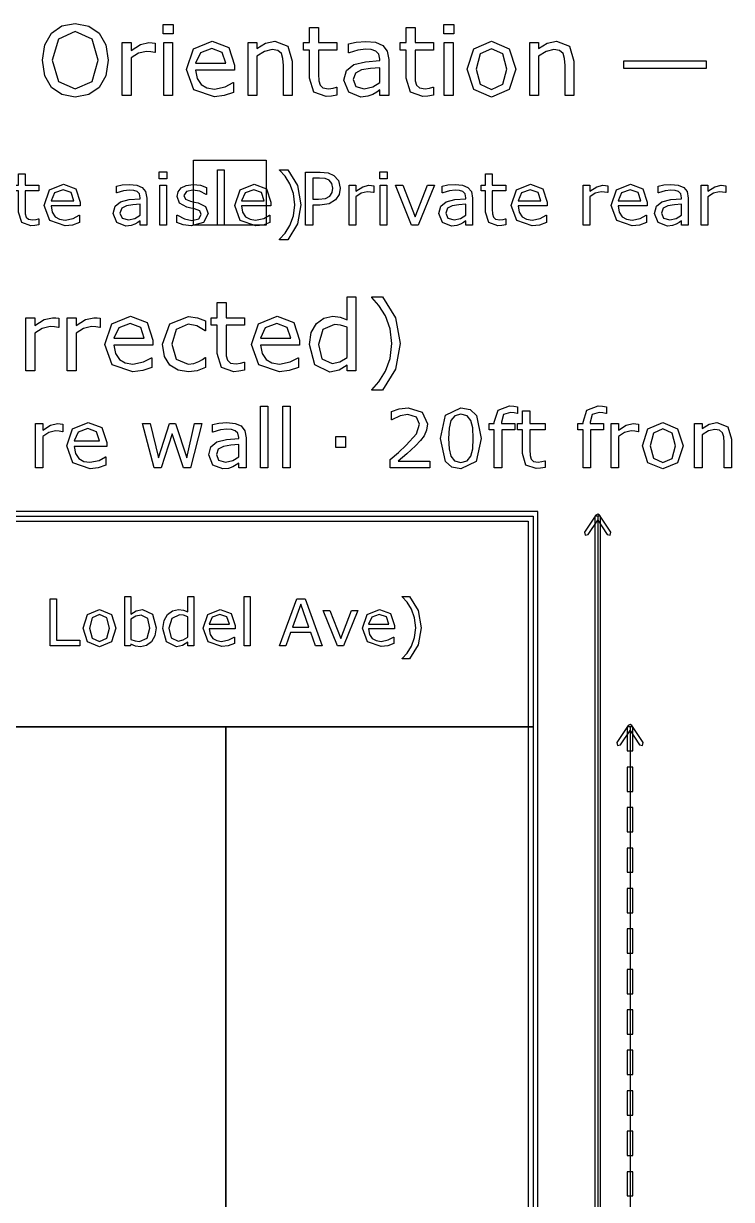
# Model space of a CAD drawing. Header units: inches. Extents: x -33163 to 19162, y -8858 to 30669.
# Drawn here: x 5540 to 6359, y 29156 to 30516 of the extents above; entities that cross this region are included whole.
import ezdxf

# ---------------------------------------------------------------- set-up
doc = ezdxf.new("R2010")
doc.units = ezdxf.units.IN
doc.layers.add('Layer 1', color=7, linetype='Continuous')
doc.layers.add('SOLID-2', color=253, linetype='Continuous')

# ---------------------------------------------------------------- blocks, each defined once
blk = doc.blocks.new('A$C0f725650')
at = {"layer": 'Layer 1', "color": 7}
for points in [[(67.327589, 292.026252), (67.543079, 291.64643), (67.619043, 291.136385), (67.541528, 290.624788), (67.327589, 290.249618), (66.989624, 290.013974), (66.546241, 289.934909), (66.102858, 290.015524), (65.764896, 290.249618), (65.549404, 290.626339), (65.47499, 291.136385), (65.549404, 291.641779), (65.766446, 292.026252), (66.104409, 292.258795), (66.546241, 292.33941), (66.991175, 292.257245), (67.327589, 292.026252), (67.327589, 292.026252)], [(69.750693, 292.004547), (69.422031, 292.004547), (69.422031, 292.306854), (69.750693, 292.306854), (69.750693, 292.004547)], [(78.931517, 292.004547), (78.602855, 292.004547), (78.602855, 292.306854), (78.931517, 292.306854), (78.931517, 292.004547)], [(67.299684, 291.136385), (67.098146, 291.829365), (66.547792, 292.074311), (65.994337, 291.829365), (65.794352, 291.136385), (65.998988, 290.440304), (66.547792, 290.200009), (67.095045, 290.440304), (67.299684, 291.136385), (67.299684, 291.136385)], [(75.108499, 289.99847), (74.928665, 289.962813), (74.756582, 289.948862), (74.353506, 290.091488), (74.215531, 290.548824), (74.215531, 291.469697), (74.018645, 291.469697), (74.018645, 291.714643), (74.215531, 291.714643), (74.215531, 292.212286), (74.506985, 292.212286), (74.506985, 291.714643), (75.108499, 291.714643), (75.108499, 291.469697), (74.506985, 291.469697), (74.506985, 290.680599), (74.513177, 290.466659), (74.556584, 290.324032), (74.649604, 290.232565), (74.832536, 290.20466), (74.981364, 290.224813), (75.092987, 290.26047), (75.108491, 290.26047), (75.108499, 289.99847)], [(78.266443, 289.998471), (78.086608, 289.962814), (77.914526, 289.948863), (77.51145, 290.091489), (77.373475, 290.548825), (77.373475, 291.469697), (77.176588, 291.469697), (77.176588, 291.714643), (77.373475, 291.714643), (77.373475, 292.212286), (77.664929, 292.212286), (77.664929, 291.714643), (78.266443, 291.714643), (78.266443, 291.469697), (77.664929, 291.469697), (77.664929, 290.680599), (77.67112, 290.466659), (77.714528, 290.324032), (77.807545, 290.232565), (77.99048, 290.20466), (78.139308, 290.224813), (78.250928, 290.26047), (78.266432, 290.26047), (78.266443, 289.998471)], [(69.163134, 291.396833), (69.147629, 291.396833), (69.020505, 291.418537), (68.876328, 291.426289), (68.615881, 291.365828), (68.374036, 291.212349), (68.374036, 289.982968), (68.082579, 289.982968), (68.082579, 291.714643), (68.374036, 291.714643), (68.374036, 291.458845), (68.679442, 291.655732), (68.950742, 291.714643), (69.060814, 291.709992), (69.163134, 291.69604), (69.163134, 291.396833)], [(69.73209, 289.982968), (69.440636, 289.982968), (69.440636, 291.714643), (69.73209, 291.714643), (69.73209, 289.982968)], [(71.75832, 290.818575), (70.482432, 290.818575), (70.530491, 290.539523), (70.662264, 290.345736), (70.852951, 290.234115), (71.097897, 290.196908), (71.452912, 290.266671), (71.708711, 290.406197), (71.724215, 290.406197), (71.724215, 290.088388), (71.423461, 289.984518), (71.101001, 289.94266), (70.428174, 290.175204), (70.186327, 290.838729), (70.417321, 291.513105), (71.028137, 291.762702), (71.567638, 291.558064), (71.758323, 290.976704), (71.75832, 290.818575)], [(71.474618, 291.041817), (71.358345, 291.396833), (71.01263, 291.522407), (70.63901, 291.384431), (70.482432, 291.041817), (71.474618, 291.041817)], [(73.648125, 289.982968), (73.356671, 289.982968), (73.356671, 290.968953), (73.342728, 291.192195), (73.291557, 291.356526), (73.179938, 291.452644), (72.990801, 291.4852), (72.741203, 291.426289), (72.491609, 291.275911), (72.491609, 289.982968), (72.200152, 289.982968), (72.200152, 291.714643), (72.491609, 291.714643), (72.491609, 291.522407), (72.77376, 291.69914), (73.072967, 291.762702), (73.500848, 291.59372), (73.648125, 291.106929), (73.648125, 289.982968)], [(76.806069, 289.982968), (76.516163, 289.982968), (76.516163, 290.167453), (76.410745, 290.093039), (76.283621, 290.018625), (76.116187, 289.959714), (75.894496, 289.934909), (75.497621, 290.089938), (75.334842, 290.485262), (75.418559, 290.803072), (75.660403, 290.995308), (76.040223, 291.089876), (76.516163, 291.127083), (76.516163, 291.172041), (76.480507, 291.336372), (76.381289, 291.438691), (76.232461, 291.48675), (76.051076, 291.499153), (75.795277, 291.468147), (75.503823, 291.38133), (75.488319, 291.38133), (75.488319, 291.677436), (75.734815, 291.728596), (76.052624, 291.756501), (76.370433, 291.725495), (76.606078, 291.623176), (76.754906, 291.438691), (76.806066, 291.158089), (76.806069, 289.982968)], [(78.912914, 289.982968), (78.621457, 289.982968), (78.621457, 291.714643), (78.912914, 291.714643), (78.912914, 289.982968)], [(80.965499, 290.84803), (80.748459, 290.179855), (80.167098, 289.934909), (79.58264, 290.179855), (79.367148, 290.84803), (79.58264, 291.516206), (80.167098, 291.762702), (80.748459, 291.516206), (80.965499, 290.84803), (80.965499, 290.84803)], [(80.664742, 290.84803), (80.532966, 291.347224), (80.167098, 291.511555), (79.79813, 291.347224), (79.667904, 290.84803), (79.79968, 290.353488), (80.167098, 290.186056), (80.531416, 290.351937), (80.664742, 290.84803), (80.664742, 290.84803)], [(82.864604, 289.982968), (82.57315, 289.982968), (82.57315, 290.968953), (82.559207, 291.192195), (82.508039, 291.356526), (82.396417, 291.452644), (82.207282, 291.4852), (81.957685, 291.426289), (81.708088, 291.275911), (81.708088, 289.982968), (81.416634, 289.982968), (81.416634, 291.714643), (81.708088, 291.714643), (81.708088, 291.522407), (81.990242, 291.69914), (82.289448, 291.762702), (82.717327, 291.59372), (82.864604, 291.106929), (82.864604, 289.982968)], [(87.193018, 290.869734), (84.492411, 290.869734), (84.492411, 291.117781), (87.193018, 291.117781), (87.193018, 290.869734)], [(76.516163, 290.409298), (76.516163, 290.891439), (76.201454, 290.868184), (75.916199, 290.823226), (75.713114, 290.711605), (75.635599, 290.505416), (75.725515, 290.280624), (75.999916, 290.20621), (76.28052, 290.265121), (76.516163, 290.409298), (76.516163, 290.409298)], [(70.412926, 287.866304), (72.794173, 287.866304), (72.794173, 285.74964), (70.412926, 285.74964), (70.412926, 287.866304)], [(65.358719, 285.761267), (65.223845, 285.734525), (65.094781, 285.72406), (64.792474, 285.83103), (64.688993, 286.174032), (64.688993, 286.864687), (64.541329, 286.864687), (64.541329, 287.048396), (64.688993, 287.048396), (64.688993, 287.421629), (64.907583, 287.421629), (64.907583, 287.048396), (65.358719, 287.048396), (65.358719, 286.864687), (64.907583, 286.864687), (64.907583, 286.272863), (64.91224, 286.112408), (64.944797, 286.005438), (65.01456, 285.936838), (65.151759, 285.91591), (65.263381, 285.931025), (65.347098, 285.957768), (65.358713, 285.957768), (65.358719, 285.761267)], [(69.543342, 287.265825), (69.296846, 287.265825), (69.296846, 287.492555), (69.543342, 287.492555), (69.543342, 287.265825)], [(71.423458, 285.74964), (71.204865, 285.74964), (71.204865, 287.55883), (71.423458, 287.55883), (71.423458, 285.74964)], [(73.930279, 286.414715), (73.816331, 285.785684), (73.496585, 285.2706), (73.230322, 285.2706), (73.230322, 285.282228), (73.409381, 285.478728), (73.568674, 285.736851), (73.682619, 286.050785), (73.72564, 286.414716), (73.682619, 286.777484), (73.568674, 287.092581), (73.409381, 287.350704), (73.230322, 287.547204), (73.230322, 287.558832), (73.496585, 287.558832), (73.816331, 287.043748), (73.930279, 286.414717), (73.930279, 286.414715)], [(75.217536, 286.957704), (75.176841, 286.743764), (75.065221, 286.574007), (74.853605, 286.439132), (74.545485, 286.394949), (74.315266, 286.394949), (74.315266, 285.74964), (74.08505, 285.74964), (74.08505, 287.480927), (74.554788, 287.480927), (74.818725, 287.454185), (75.010572, 287.372795), (75.162889, 287.207689), (75.217536, 286.957704), (75.217536, 286.957704)], [(74.978017, 286.951891), (74.946622, 287.107696), (74.851279, 287.215829), (74.72338, 287.266988), (74.543159, 287.283265), (74.315266, 287.283265), (74.315266, 286.591448), (74.509441, 286.591448), (74.73617, 286.615866), (74.878023, 286.696094), (74.954763, 286.813528), (74.97802, 286.951892), (74.978017, 286.951891)], [(76.75465, 287.265825), (76.508154, 287.265825), (76.508154, 287.492555), (76.75465, 287.492555), (76.75465, 287.265825)], [(80.640453, 285.761267), (80.505579, 285.734525), (80.376516, 285.72406), (80.074211, 285.83103), (79.970728, 286.174032), (79.970728, 286.864687), (79.823064, 286.864687), (79.823064, 287.048396), (79.970728, 287.048396), (79.970728, 287.421629), (80.189321, 287.421629), (80.189321, 287.048396), (80.640453, 287.048396), (80.640453, 286.864687), (80.189321, 286.864687), (80.189321, 286.272863), (80.193977, 286.112408), (80.226534, 286.005438), (80.296297, 285.936838), (80.433499, 285.91591), (80.545119, 285.931025), (80.628835, 285.957768), (80.640451, 285.957768), (80.640453, 285.761267)], [(66.709799, 286.376345), (65.752881, 286.376345), (65.788925, 286.167056), (65.887755, 286.021716), (66.03077, 285.938), (66.214481, 285.910095), (66.480741, 285.962417), (66.67259, 286.067062), (66.684205, 286.067062), (66.684205, 285.828705), (66.458638, 285.750803), (66.21679, 285.719409), (65.712172, 285.893817), (65.530788, 286.39146), (65.704034, 286.897243), (66.162143, 287.084441), (66.56677, 286.930962), (66.709785, 286.494943), (66.709799, 286.376345)], [(66.497021, 286.543777), (66.409817, 286.810039), (66.150531, 286.904219), (65.870314, 286.800737), (65.752881, 286.543777), (66.497021, 286.543777)], [(68.887568, 285.74964), (68.670142, 285.74964), (68.670142, 285.888003), (68.591076, 285.832193), (68.495734, 285.776382), (68.37016, 285.732199), (68.203891, 285.713596), (67.906235, 285.829868), (67.784148, 286.126361), (67.846937, 286.364718), (68.028319, 286.508896), (68.313185, 286.579821), (68.670142, 286.607727), (68.670142, 286.641445), (68.643398, 286.764694), (68.568984, 286.841433), (68.457364, 286.877477), (68.321326, 286.88678), (68.129477, 286.863526), (67.910886, 286.798413), (67.899245, 286.798413), (67.899245, 287.020493), (68.084117, 287.058862), (68.322474, 287.079791), (68.560832, 287.056537), (68.737565, 286.979797), (68.849185, 286.841434), (68.887555, 286.630982), (68.887568, 285.74964)], [(69.529388, 285.74964), (69.310798, 285.74964), (69.310798, 287.048396), (69.529388, 287.048396), (69.529388, 285.74964)], [(70.889771, 286.124035), (70.742104, 285.832193), (70.340967, 285.718247), (70.075866, 285.751965), (69.874717, 285.827542), (69.874717, 286.072876), (69.886332, 286.072876), (70.116548, 285.948465), (70.359557, 285.903119), (70.585125, 285.949627), (70.666516, 286.09613), (70.62233, 286.212402), (70.452574, 286.279839), (70.33049, 286.304258), (70.194452, 286.334489), (69.951443, 286.467039), (69.880516, 286.683304), (69.913073, 286.834458), (70.014229, 286.961194), (70.179336, 287.047235), (70.404904, 287.079791), (70.639772, 287.050723), (70.838598, 286.982123), (70.838598, 286.748416), (70.826983, 286.748416), (70.623508, 286.851898), (70.388637, 286.894919), (70.186324, 286.84841), (70.103771, 286.712372), (70.15377, 286.591449), (70.311898, 286.525174), (70.446774, 286.497269), (70.572348, 286.471689), (70.807216, 286.351929), (70.889771, 286.124037), (70.889771, 286.124035)], [(72.943131, 286.376345), (71.986213, 286.376345), (72.022257, 286.167056), (72.121087, 286.021716), (72.264102, 285.938), (72.447813, 285.910095), (72.714076, 285.962417), (72.905922, 286.067062), (72.917537, 286.067062), (72.917537, 285.828705), (72.69197, 285.750803), (72.450125, 285.719409), (71.945505, 285.893817), (71.76412, 286.39146), (71.937366, 286.897243), (72.395476, 287.084441), (72.800102, 286.930962), (72.943117, 286.494943), (72.943131, 286.376345)], [(72.730353, 286.543777), (72.643149, 286.810039), (72.383863, 286.904219), (72.103648, 286.800737), (71.986213, 286.543777), (72.730353, 286.543777)], [(76.313979, 286.81004), (76.302364, 286.81004), (76.207021, 286.826317), (76.098886, 286.83213), (75.90355, 286.786784), (75.722168, 286.671675), (75.722168, 285.74964), (75.503574, 285.74964), (75.503574, 287.048396), (75.722168, 287.048396), (75.722168, 286.856548), (75.951222, 287.004213), (76.154697, 287.048396), (76.23725, 287.044909), (76.313989, 287.034445), (76.313979, 286.81004)], [(76.740698, 285.74964), (76.522105, 285.74964), (76.522105, 287.048396), (76.740698, 287.048396), (76.740698, 285.74964)], [(78.296415, 287.048396), (77.770865, 285.74964), (77.551111, 285.74964), (77.029051, 287.048396), (77.266245, 287.048396), (77.668546, 286.01474), (78.06736, 287.048396), (78.296415, 287.048396)], [(79.545172, 285.74964), (79.327746, 285.74964), (79.327746, 285.888003), (79.248681, 285.832193), (79.153338, 285.776382), (79.027764, 285.732199), (78.861495, 285.713596), (78.563839, 285.829868), (78.441753, 286.126361), (78.504541, 286.364718), (78.685926, 286.508896), (78.970792, 286.579821), (79.327746, 286.607727), (79.327746, 286.641445), (79.301002, 286.764694), (79.226588, 286.841433), (79.114968, 286.877477), (78.97893, 286.88678), (78.787081, 286.863526), (78.568491, 286.798413), (78.556875, 286.798413), (78.556875, 287.020493), (78.741747, 287.058862), (78.980105, 287.079791), (79.218463, 287.056537), (79.395196, 286.979797), (79.506818, 286.841434), (79.545186, 286.630982), (79.545172, 285.74964)], [(81.991533, 286.376345), (81.034616, 286.376345), (81.07066, 286.167056), (81.169492, 286.021716), (81.312505, 285.938), (81.496215, 285.910095), (81.762478, 285.962417), (81.954325, 286.067062), (81.96594, 286.067062), (81.96594, 285.828705), (81.740372, 285.750803), (81.498528, 285.719409), (80.993907, 285.893817), (80.812522, 286.39146), (80.985769, 286.897243), (81.443878, 287.084441), (81.848505, 286.930962), (81.99152, 286.494943), (81.991533, 286.376345)], [(81.778756, 286.543777), (81.691552, 286.810039), (81.432266, 286.904219), (81.152051, 286.800737), (81.034616, 286.543777), (81.778756, 286.543777)], [(83.970479, 286.810039), (83.958864, 286.810039), (83.863519, 286.826316), (83.755386, 286.832129), (83.56005, 286.786783), (83.378665, 286.671674), (83.378665, 285.74964), (83.160075, 285.74964), (83.160075, 287.048396), (83.378665, 287.048396), (83.378665, 286.856548), (83.607723, 287.004213), (83.811197, 287.048396), (83.89375, 287.044909), (83.97049, 287.034445), (83.970479, 286.810039)], [(85.263422, 286.376345), (84.306505, 286.376345), (84.342549, 286.167056), (84.441381, 286.021716), (84.584394, 285.938), (84.768104, 285.910095), (85.034367, 285.962417), (85.226214, 286.067062), (85.237829, 286.067062), (85.237829, 285.828705), (85.012261, 285.750803), (84.770417, 285.719409), (84.265796, 285.893817), (84.084411, 286.39146), (84.257657, 286.897243), (84.71577, 287.084441), (85.120394, 286.930962), (85.263409, 286.494943), (85.263422, 286.376345)], [(85.050644, 286.543777), (84.963441, 286.810039), (84.704154, 286.904219), (84.42394, 286.800737), (84.306505, 286.543777), (85.050644, 286.543777)], [(86.604035, 285.74964), (86.386609, 285.74964), (86.386609, 285.888003), (86.307543, 285.832193), (86.212201, 285.776382), (86.086627, 285.732199), (85.920358, 285.713596), (85.622702, 285.829868), (85.500615, 286.126361), (85.563404, 286.364718), (85.744789, 286.508896), (86.029654, 286.579821), (86.386609, 286.607727), (86.386609, 286.641445), (86.359865, 286.764694), (86.285451, 286.841433), (86.173831, 286.877477), (86.037793, 286.88678), (85.845944, 286.863526), (85.627353, 286.798413), (85.615738, 286.798413), (85.615738, 287.020493), (85.80061, 287.058862), (86.038968, 287.079791), (86.277325, 287.056537), (86.454059, 286.979797), (86.565678, 286.841434), (86.604048, 286.630982), (86.604035, 285.74964)], [(87.835354, 286.810039), (87.823739, 286.810039), (87.728396, 286.826316), (87.620261, 286.832129), (87.424925, 286.786783), (87.243543, 286.671674), (87.243543, 285.74964), (87.02495, 285.74964), (87.02495, 287.048396), (87.243543, 287.048396), (87.243543, 286.856548), (87.472598, 287.004213), (87.676072, 287.048396), (87.758625, 287.044909), (87.835365, 287.034445), (87.835354, 286.810039)], [(68.670142, 286.069387), (68.670142, 286.430993), (68.43411, 286.413552), (68.220168, 286.379833), (68.067853, 286.296117), (68.009716, 286.141476), (68.077153, 285.972881), (68.282956, 285.917071), (68.493408, 285.961254), (68.670142, 286.069387), (68.670142, 286.069387)], [(79.327746, 286.069387), (79.327746, 286.430993), (79.091714, 286.413552), (78.877772, 286.379833), (78.725457, 286.296117), (78.66732, 286.141476), (78.73476, 285.972881), (78.94056, 285.917071), (79.151012, 285.961254), (79.327746, 286.069387), (79.327746, 286.069387)], [(86.386609, 286.069387), (86.386609, 286.430993), (86.150577, 286.413552), (85.936635, 286.379833), (85.78432, 286.296117), (85.726183, 286.141476), (85.793623, 285.972881), (85.999423, 285.917071), (86.209875, 285.961254), (86.386609, 286.069387), (86.386609, 286.069387)], [(72.083106, 281.002648), (71.903272, 280.966991), (71.73119, 280.95304), (71.328113, 281.095666), (71.190139, 281.553002), (71.190139, 282.473875), (70.993252, 282.473875), (70.993252, 282.718821), (71.190139, 282.718821), (71.190139, 283.216464), (71.481593, 283.216464), (71.481593, 282.718821), (72.083106, 282.718821), (72.083106, 282.473875), (71.481593, 282.473875), (71.481593, 281.684777), (71.487784, 281.470837), (71.531191, 281.32821), (71.624208, 281.236743), (71.807143, 281.208838), (71.955971, 281.228991), (72.067594, 281.264648), (72.083098, 281.264648), (72.083106, 281.002648)], [(75.730941, 280.987146), (75.439487, 280.987146), (75.439487, 281.16853), (75.177486, 280.999548), (74.881381, 280.939087), (74.388389, 281.177832), (74.207004, 281.839806), (74.269017, 282.23203), (74.439549, 282.525035), (74.684494, 282.704869), (74.975948, 282.76688), (75.217796, 282.737424), (75.439487, 282.649058), (75.439487, 283.399399), (75.730941, 283.399399), (75.730941, 280.987146)], [(77.178914, 281.873913), (77.026985, 281.035205), (76.600655, 280.348426), (76.245637, 280.348426), (76.245637, 280.363928), (76.484384, 280.625927), (76.696772, 280.970092), (76.848701, 281.388671), (76.906063, 281.873912), (76.848701, 282.357603), (76.696772, 282.777731), (76.484384, 283.121896), (76.245637, 283.383895), (76.245637, 283.399397), (76.600655, 283.399397), (77.026985, 282.712618), (77.178914, 281.873911), (77.178914, 281.873913)], [(66.009066, 282.40101), (65.993562, 282.40101), (65.86644, 282.422714), (65.722261, 282.430466), (65.461813, 282.370005), (65.219969, 282.216526), (65.219969, 280.987146), (64.928512, 280.987146), (64.928512, 282.718821), (65.219969, 282.718821), (65.219969, 282.463023), (65.525374, 282.65991), (65.796675, 282.718821), (65.906747, 282.71417), (66.009066, 282.700218), (66.009066, 282.40101)], [(67.36402, 282.40101), (67.348515, 282.40101), (67.221391, 282.422714), (67.077214, 282.430466), (66.816764, 282.370005), (66.574919, 282.216526), (66.574919, 280.987146), (66.283465, 280.987146), (66.283465, 282.718821), (66.574919, 282.718821), (66.574919, 282.463023), (66.880328, 282.65991), (67.151628, 282.718821), (67.261697, 282.71417), (67.364017, 282.700218), (67.36402, 282.40101)], [(69.087945, 281.822752), (67.812054, 281.822752), (67.860113, 281.5437), (67.991888, 281.349913), (68.182573, 281.238292), (68.427519, 281.201085), (68.782536, 281.270848), (69.038335, 281.410374), (69.05384, 281.410374), (69.05384, 281.092565), (68.753083, 280.988695), (68.430623, 280.946837), (67.757796, 281.179381), (67.515951, 281.842906), (67.746945, 282.517282), (68.357759, 282.766879), (68.89726, 282.562241), (69.087947, 281.980881), (69.087945, 281.822752)], [(70.810316, 281.095665), (70.532814, 280.987146), (70.255314, 280.948389), (69.91115, 281.002649), (69.642947, 281.17008), (69.467764, 281.452233), (69.405754, 281.850658), (69.638298, 282.517283), (70.255314, 282.759129), (70.546768, 282.717271), (70.810316, 282.614952), (70.810316, 282.290941), (70.794812, 282.290941), (70.51886, 282.450621), (70.242908, 282.506431), (69.850684, 282.339), (69.708058, 281.850658), (69.847584, 281.368518), (70.242908, 281.201086), (70.422742, 281.22434), (70.587072, 281.284802), (70.706444, 281.353015), (70.794812, 281.416577), (70.810316, 281.416577), (70.810316, 281.095665)], [(73.884543, 281.822752), (72.608655, 281.822752), (72.656714, 281.5437), (72.78849, 281.349913), (72.979175, 281.238292), (73.22412, 281.201085), (73.579138, 281.270848), (73.834934, 281.410374), (73.850439, 281.410374), (73.850439, 281.092565), (73.549682, 280.988695), (73.227221, 280.946837), (72.554395, 281.179381), (72.31255, 281.842906), (72.543541, 282.517282), (73.154358, 282.766879), (73.693858, 282.562241), (73.884543, 281.980881), (73.884543, 281.822752)], [(68.80424, 282.045994), (68.687969, 282.40101), (68.342254, 282.526584), (67.968634, 282.388608), (67.812054, 282.045994), (68.80424, 282.045994)], [(73.600842, 282.045994), (73.484568, 282.40101), (73.138853, 282.526584), (72.765233, 282.388608), (72.608655, 282.045994), (73.600842, 282.045994)], [(75.439487, 281.413476), (75.439487, 282.407213), (75.228646, 282.480076), (75.025558, 282.50023), (74.644188, 282.329698), (74.507761, 281.846007), (74.613181, 281.376268), (74.951144, 281.216589), (75.202291, 281.270849), (75.439487, 281.413475), (75.439487, 281.413476)], [(72.850759, 277.81215), (72.60788, 277.81215), (72.60788, 279.822361), (72.850759, 279.822361), (72.850759, 277.81215)], [(73.576812, 277.81215), (73.333933, 277.81215), (73.333933, 279.822361), (73.576812, 279.822361), (73.576812, 277.81215)], [(78.151463, 277.81215), (76.849217, 277.81215), (76.849217, 278.082159), (77.120518, 278.314703), (77.375025, 278.545955), (77.714798, 278.927068), (77.806523, 279.23325), (77.707045, 279.467086), (77.431868, 279.552352), (77.177363, 279.51101), (76.909936, 279.384404), (76.897025, 279.384404), (76.897025, 279.655704), (77.141195, 279.738386), (77.438332, 279.775852), (77.902128, 279.63245), (78.070077, 279.246169), (78.041656, 279.040756), (77.960265, 278.86118), (77.841409, 278.703567), (77.677335, 278.531744), (77.391824, 278.268194), (77.116647, 278.033066), (78.151468, 278.033066), (78.151463, 277.81215)], [(79.830943, 278.774622), (79.668164, 278.013688), (79.165609, 277.772101), (78.865887, 277.833467), (78.659182, 278.017564), (78.500278, 278.772039), (78.661767, 279.529097), (79.165609, 279.77456), (79.46501, 279.712225), (79.670746, 279.525221), (79.830943, 278.774622), (79.830943, 278.774622)], [(81.020791, 279.587233), (81.00788, 279.587233), (80.903234, 279.610487), (80.789546, 279.623407), (80.562168, 279.553644), (80.492406, 279.304305), (80.492406, 279.255213), (80.930365, 279.255213), (80.930365, 279.051091), (80.500153, 279.051091), (80.500153, 277.81215), (80.257274, 277.81215), (80.257274, 279.051091), (80.0932, 279.051091), (80.0932, 279.255213), (80.257274, 279.255213), (80.257274, 279.303013), (80.385173, 279.697045), (80.754658, 279.83528), (80.900644, 279.827527), (81.020791, 279.809441), (81.020791, 279.587233)], [(81.923837, 277.825069), (81.773974, 277.795355), (81.630573, 277.783727), (81.294677, 277.902582), (81.179697, 278.283696), (81.179697, 279.05109), (81.015624, 279.05109), (81.015624, 279.255211), (81.179697, 279.255211), (81.179697, 279.669914), (81.422577, 279.669914), (81.422577, 279.255211), (81.923837, 279.255211), (81.923837, 279.05109), (81.422577, 279.05109), (81.422577, 278.393508), (81.427736, 278.215224), (81.46391, 278.096369), (81.541425, 278.020146), (81.693869, 277.996892), (81.817893, 278.013688), (81.910909, 278.043401), (81.923821, 278.043401), (81.923837, 277.825069)], [(83.923711, 279.587233), (83.9108, 279.587233), (83.806157, 279.610487), (83.692468, 279.623407), (83.465091, 279.553644), (83.395329, 279.304305), (83.395329, 279.255213), (83.833287, 279.255213), (83.833287, 279.051091), (83.403081, 279.051091), (83.403081, 277.81215), (83.160202, 277.81215), (83.160202, 279.051091), (82.996128, 279.051091), (82.996128, 279.255213), (83.160202, 279.255213), (83.160202, 279.303013), (83.288101, 279.697045), (83.657586, 279.83528), (83.803572, 279.827527), (83.923719, 279.809441), (83.923711, 279.587233)], [(66.141874, 278.990371), (66.128962, 278.990371), (66.023026, 279.008458), (65.902879, 279.014917), (65.685838, 278.964532), (65.4843, 278.836633), (65.4843, 277.81215), (65.241421, 277.81215), (65.241421, 279.255213), (65.4843, 279.255213), (65.4843, 279.042048), (65.738805, 279.20612), (65.964892, 279.255213), (66.056617, 279.251337), (66.141882, 279.239708), (66.141874, 278.990371)], [(67.578477, 278.508489), (66.515235, 278.508489), (66.555285, 278.275945), (66.665097, 278.114457), (66.824003, 278.021439), (67.028124, 277.990433), (67.323972, 278.048569), (67.537136, 278.164841), (67.550048, 278.164841), (67.550048, 277.9), (67.299416, 277.813442), (67.030701, 277.77856), (66.470012, 277.972347), (66.268474, 278.525284), (66.460969, 279.087264), (66.969979, 279.295262), (67.419564, 279.12473), (67.578469, 278.640264), (67.578477, 278.508489)], [(70.691979, 279.255213), (70.316033, 277.81215), (70.091241, 277.81215), (69.720462, 278.924484), (69.352268, 277.81215), (69.128767, 277.81215), (68.748948, 279.255213), (69.002162, 279.255213), (69.267004, 278.137711), (69.627445, 279.255213), (69.827692, 279.255213), (70.197177, 278.137711), (70.447809, 279.255213), (70.691979, 279.255213)], [(72.137624, 277.81215), (71.896038, 277.81215), (71.896038, 277.965887), (71.808189, 277.903876), (71.702252, 277.841864), (71.562724, 277.792771), (71.377982, 277.7721), (71.047253, 277.90129), (70.911604, 278.230727), (70.981367, 278.495569), (71.182905, 278.655765), (71.499423, 278.734572), (71.896038, 278.765578), (71.896038, 278.803043), (71.866323, 278.939985), (71.783641, 279.025251), (71.659617, 279.065301), (71.508464, 279.075635), (71.2953, 279.049796), (71.05242, 278.977449), (71.039509, 278.977449), (71.039509, 279.224204), (71.244923, 279.266837), (71.509765, 279.290091), (71.774605, 279.264252), (71.970976, 279.178986), (72.094999, 279.025249), (72.137631, 278.791413), (72.137624, 277.81215)], [(79.491171, 278.188095), (79.551893, 278.433558), (79.568694, 278.774622), (79.551893, 279.115686), (79.48988, 279.361149), (79.365856, 279.51101), (79.165609, 279.561395), (78.964074, 279.51101), (78.838757, 279.358565), (78.778038, 279.109227), (78.762533, 278.772039), (78.776741, 278.43485), (78.83746, 278.191971), (78.957608, 278.038234), (79.165604, 277.985266), (79.367142, 278.03565), (79.491166, 278.188095), (79.491171, 278.188095)], [(84.977911, 278.990371), (84.964991, 278.990371), (84.859055, 279.008458), (84.738907, 279.014917), (84.521867, 278.964532), (84.320329, 278.836633), (84.320329, 277.81215), (84.07745, 277.81215), (84.07745, 279.255213), (84.320329, 279.255213), (84.320329, 279.042048), (84.574834, 279.20612), (84.800918, 279.255213), (84.892643, 279.251337), (84.977911, 279.239708), (84.977911, 278.990371)], [(86.436475, 278.533035), (86.255608, 277.976222), (85.771141, 277.772101), (85.284091, 277.976222), (85.104516, 278.533035), (85.284091, 279.089848), (85.771141, 279.295262), (86.255608, 279.089848), (86.436475, 278.533035), (86.436475, 278.533035)], [(88.019065, 277.81215), (87.776185, 277.81215), (87.776185, 278.633804), (87.76457, 278.819839), (87.721938, 278.956782), (87.628921, 279.03688), (87.471309, 279.06401), (87.26331, 279.014917), (87.055313, 278.889602), (87.055313, 277.81215), (86.812434, 277.81215), (86.812434, 279.255213), (87.055313, 279.255213), (87.055313, 279.095016), (87.29044, 279.242293), (87.53978, 279.295262), (87.896346, 279.154444), (88.019078, 278.748784), (88.019065, 277.81215)], [(67.342057, 278.694524), (67.245164, 278.990371), (66.95707, 279.095016), (66.645719, 278.980036), (66.515235, 278.694524), (67.342057, 278.694524)], [(75.384192, 278.472316), (75.075426, 278.472316), (75.075426, 278.837926), (75.384192, 278.837926), (75.384192, 278.472316)], [(86.185846, 278.533035), (86.076033, 278.94903), (85.771141, 279.085972), (85.463669, 278.94903), (85.355148, 278.533035), (85.46496, 278.120916), (85.771141, 277.98139), (86.074742, 278.119624), (86.185846, 278.533035), (86.185846, 278.533035)], [(71.896038, 278.167425), (71.896038, 278.569209), (71.633781, 278.549831), (71.396069, 278.512365), (71.226828, 278.419348), (71.162233, 278.247524), (71.237163, 278.060197), (71.465831, 277.998185), (71.699667, 278.047278), (71.896038, 278.167425), (71.896038, 278.167425)], [(22.25882, 276.224652), (81.525412, 276.224652), (81.525412, 269.345494), (22.25882, 269.345494), (22.25882, 276.224652)], [(83.584198, 276.263409), (83.213679, 275.707372), (83.233311, 275.611254), (83.329429, 275.630375), (83.642076, 276.099079), (83.954718, 275.630374), (84.050836, 275.611252), (84.070468, 275.70737), (83.699948, 276.263408), (83.642071, 276.294464), (83.584193, 276.263408), (83.584198, 276.263409)], [(83.642076, 276.224652), (83.642076, 156.897719)], [(66.698945, 271.991324), (65.725362, 271.991324), (65.725362, 273.530246), (65.930001, 273.530246), (65.930001, 272.173225), (66.698945, 272.173225), (66.698945, 271.991324)], [(69.188714, 272.577335), (69.147373, 272.316886), (69.037817, 272.122583), (68.876588, 271.999593), (68.683318, 271.959286), (68.511752, 271.983056), (68.367059, 272.045067), (68.354655, 271.991324), (68.172755, 271.991324), (68.172755, 273.599493), (68.367059, 273.599493), (68.367059, 273.024851), (68.540692, 273.134405), (68.747397, 273.177813), (69.069858, 273.020717), (69.188714, 272.577334), (69.188714, 272.577335)], [(70.427912, 271.991324), (70.23361, 271.991324), (70.23361, 272.112247), (70.058943, 271.999592), (69.86154, 271.959285), (69.532878, 272.118448), (69.411956, 272.559764), (69.453297, 272.821247), (69.566983, 273.016583), (69.730281, 273.136472), (69.924585, 273.177813), (70.085814, 273.158176), (70.23361, 273.099265), (70.23361, 273.599492), (70.427912, 273.599492), (70.427912, 271.991324)], [(72.267592, 271.991324), (72.073288, 271.991324), (72.073288, 273.599493), (72.267592, 273.599493), (72.267592, 271.991324)], [(74.625066, 271.991324), (74.406992, 271.991324), (74.256097, 272.420238), (73.590507, 272.420238), (73.43961, 271.991324), (73.231873, 271.991324), (73.792042, 273.530246), (74.064894, 273.530246), (74.625066, 271.991324)], [(77.869309, 272.582502), (77.768024, 272.023363), (77.483803, 271.565511), (77.247126, 271.565511), (77.247126, 271.575845), (77.406289, 271.750511), (77.547883, 271.979954), (77.649168, 272.259007), (77.687408, 272.582501), (77.649168, 272.904961), (77.547883, 273.185047), (77.406289, 273.41449), (77.247126, 273.589157), (77.247126, 273.599491), (77.483803, 273.599491), (77.768024, 273.141639), (77.869309, 272.5825), (77.869309, 272.582502)], [(67.871998, 272.568032), (67.727305, 272.122582), (67.339734, 271.959285), (66.950093, 272.122582), (66.806432, 272.568032), (66.950093, 273.013482), (67.339734, 273.177813), (67.727305, 273.013482), (67.871998, 272.568032), (67.871998, 272.568032)], [(71.776666, 272.548395), (70.926071, 272.548395), (70.958113, 272.36236), (71.045962, 272.23317), (71.173086, 272.158756), (71.336382, 272.133951), (71.573062, 272.18046), (71.743593, 272.273477), (71.753938, 272.273477), (71.753938, 272.061604), (71.553435, 271.992357), (71.338461, 271.964452), (70.889908, 272.119481), (70.728679, 272.561831), (70.882675, 273.011416), (71.289884, 273.177813), (71.649553, 273.041388), (71.776677, 272.653815), (71.776666, 272.548395)], [(74.193052, 272.595937), (73.923302, 273.351446), (73.652517, 272.595937), (74.193052, 272.595937)], [(75.789853, 273.145774), (75.322697, 271.991324), (75.127361, 271.991324), (74.663306, 273.145774), (74.874147, 273.145774), (75.231747, 272.226968), (75.586246, 273.145774), (75.789853, 273.145774)], [(76.991843, 272.548395), (76.141251, 272.548395), (76.173289, 272.36236), (76.261142, 272.23317), (76.388263, 272.158756), (76.551561, 272.133951), (76.788239, 272.18046), (76.95877, 272.273477), (76.969115, 272.273477), (76.969115, 272.061604), (76.768609, 271.992357), (76.553635, 271.964452), (76.105085, 272.119481), (75.943856, 272.561831), (76.097852, 273.011416), (76.505061, 273.177813), (76.86473, 273.041388), (76.991851, 272.653815), (76.991843, 272.548395)], [(67.671494, 272.568032), (67.583645, 272.900828), (67.339734, 273.010382), (67.093753, 272.900828), (67.006936, 272.568032), (67.094785, 272.238337), (67.339734, 272.126716), (67.58261, 272.237304), (67.671494, 272.568032), (67.671494, 272.568032)], [(68.988207, 272.572168), (68.919995, 272.885326), (68.699854, 272.992813), (68.528288, 272.955606), (68.367059, 272.861555), (68.367059, 272.200098), (68.508651, 272.148421), (68.644043, 272.133951), (68.896225, 272.239371), (68.988207, 272.572167), (68.988207, 272.572168)], [(70.23361, 272.275544), (70.23361, 272.938035), (70.09305, 272.986611), (69.957658, 273.000046), (69.70341, 272.886359), (69.612459, 272.563898), (69.682738, 272.250739), (69.908049, 272.144286), (70.075479, 272.180459), (70.23361, 272.275544), (70.23361, 272.275544)], [(71.587529, 272.697223), (71.510014, 272.933901), (71.279539, 273.017617), (71.030457, 272.925633), (70.926071, 272.697223), (71.587529, 272.697223)], [(76.802709, 272.697223), (76.725194, 272.933901), (76.494718, 273.017617), (76.245637, 272.925633), (76.141251, 272.697223), (76.802709, 272.697223)], [(64.5921, 269.345494), (71.471258, 269.345494), (71.471258, 208.491404), (64.5921, 208.491404), (64.5921, 269.345494)], [(71.471258, 269.345494), (81.525412, 269.345494), (81.525412, 208.491404), (71.471258, 208.491404), (71.471258, 269.345494)], [(84.64253, 269.384251), (84.272011, 268.828214), (84.291643, 268.732096), (84.387761, 268.751217), (84.700408, 269.219921), (85.01305, 268.751216), (85.109168, 268.732094), (85.1288, 268.828212), (84.75828, 269.38425), (84.700403, 269.415306), (84.642525, 269.38425), (84.64253, 269.384251)], [(84.607907, 269.345494), (84.607907, 268.551745), (84.792909, 268.551745), (84.792909, 269.345494), (84.607907, 269.345494)], [(84.700408, 269.345494), (84.700408, 208.491404)], [(84.607907, 268.022579), (84.607907, 267.22883), (84.792909, 267.22883), (84.792909, 268.022579), (84.607907, 268.022579)], [(84.607907, 266.699664), (84.607907, 265.905915), (84.792909, 265.905915), (84.792909, 266.699664), (84.607907, 266.699664)], [(84.607907, 265.376749), (84.607907, 264.583), (84.792909, 264.583), (84.792909, 265.376749), (84.607907, 265.376749)], [(84.607907, 264.053834), (84.607907, 263.260085), (84.792909, 263.260085), (84.792909, 264.053834), (84.607907, 264.053834)], [(84.607907, 262.730919), (84.607907, 261.93717), (84.792909, 261.93717), (84.792909, 262.730919), (84.607907, 262.730919)], [(84.607907, 261.408004), (84.607907, 260.614255), (84.792909, 260.614255), (84.792909, 261.408004), (84.607907, 261.408004)], [(84.607907, 260.085089), (84.607907, 259.29134), (84.792909, 259.29134), (84.792909, 260.085089), (84.607907, 260.085089)], [(84.607907, 258.762174), (84.607907, 257.968425), (84.792909, 257.968425), (84.792909, 258.762174), (84.607907, 258.762174)], [(84.607907, 257.439259), (84.607907, 256.64551), (84.792909, 256.64551), (84.792909, 257.439259), (84.607907, 257.439259)], [(84.607907, 256.116344), (84.607907, 255.322595), (84.792909, 255.322595), (84.792909, 256.116344), (84.607907, 256.116344)], [(84.607907, 254.793429), (84.607907, 253.99968), (84.792909, 253.99968), (84.792909, 254.793429), (84.607907, 254.793429)]]:
    blk.add_lwpolyline(points, dxfattribs=at)
for points in [[(22.100174, 276.383298), (22.100174, 156.739072), (81.684059, 156.739072), (81.684059, 276.383298), (22.100174, 276.383298)], [(83.549575, 276.224652), (83.549575, 156.897719), (83.734577, 156.897719), (83.734577, 276.224652), (83.549575, 276.224652)], [(22.417466, 276.066006), (81.366765, 276.066006), (81.366765, 157.056366), (22.417466, 157.056366), (22.417466, 276.066006)]]:
    blk.add_lwpolyline(points, close=True, dxfattribs=at)

msp = doc.modelspace()

# ---------------------------------------------------------------- block references
at = {"layer": 'SOLID-2', "xscale": 35.3548193792485, "yscale": 35.3548193792485, "zscale": 35.3548193792485}
msp.add_blockref('A$C0f725650', (3247.20147, 20180.01122), dxfattribs=at)

doc.saveas('drawing.dxf')
